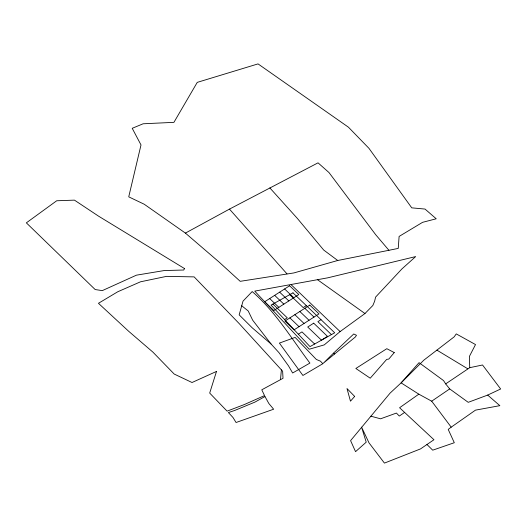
<?xml version="1.0" encoding="UTF-8"?>
<svg xmlns="http://www.w3.org/2000/svg" width="527" height="527" viewBox="0 0 527 527"><rect width="100%" height="100%" fill="white"/><g stroke="black" fill="none" stroke-linecap="round" stroke-linejoin="round"><path stroke-width="0.79" d="M280.489 379.664L281.385 369.862M418.827 394.163L399.585 407.746L433.952 439.735L420.506 448.918L384.433 463.101L368.992 442.832L361.588 427.153L366.212 442.179L355.547 451.659L350.587 440.625L390.092 393.116L401.106 382.872L423.879 360.119L454.136 336.878L456.263 333.901L475.512 344.566L469.386 356.436L469.741 367.681L445.671 383.887L443.563 380.593L419.057 362.662L401.106 382.872L418.827 394.163L431.699 401.185L451.204 427.16L475.486 410.138L499.853 405.665L487.679 395.079L468.226 402.332L449.696 388.913L445.671 383.887M364.967 313.532L372.826 305.515L374.611 301.279L375.613 297.076L401.903 268.935L415.678 256.577L327.774 277.821L254.732 291.121L309.244 349.223L324.243 344.889L340.106 331.582L364.967 313.532L317.392 279.626M333.486 353.162L323.42 363.129L355.33 337.03L356.496 335.297L353.749 333.973L333.486 353.162L334.685 353.979M451.204 427.16L448.207 429.406L454.3 442.726L432.707 450.177L426.975 444.505M404.584 412.43L399.301 416.066L396.429 413.063L380.56 418.813L370.889 416.192M431.699 401.185L449.696 388.913M284.593 319.54L287.274 317.827L272.914 304.079M306.319 305.607L303.216 307.597L289.712 294.672M298.348 334.204L301.958 331.885L314.626 344.019M321.002 319.665L317.9 321.661L331.43 334.612M185.405 233.099L229.476 209.107L318.038 162.836L329.006 172.566L375.692 234.699L388.926 250.285L398.247 248.408L399.11 236.432L422.588 222.322L436.224 218.784L425.032 209.067L411.745 207.849L368.979 148.35L348.452 127.211L258.039 63.899L197.25 82.37L173.93 122.343L143.12 123.786L132.218 128.305L141.005 144.938L128.733 196.848L144.22 204.232L185.405 233.099L218.705 261.708L240.207 281.326L293.914 272.927L337.735 260.49L388.926 250.285M487.679 395.079L500.65 388.992L482.534 364.987L469.741 367.681M436.916 350.139L467.732 368.781M337.735 260.49L323.716 250.061L297.254 218.297L269.844 187.908M241.722 305.759L248.217 310.976L252.677 320.185L271.056 343.993L278.967 352.649L288.447 365.784L292.643 372.991L309.902 363.083C291.536 338.597 275.581 311.767 252.189 291.563L243.019 301.134L239.172 314.856L252.156 327.768L271.056 343.993M291.194 284.751L340.106 331.582M284.626 288.961L293.802 297.748M304.817 308.295L313.993 317.083M279.646 292.156L288.822 300.943M299.837 311.49L309.013 320.278M274.666 295.357L283.842 304.145M294.856 314.691L304.033 323.479M269.679 298.552L278.862 307.34M289.87 317.886L299.046 326.674M229.476 209.107L286.965 273.836M216.492 371.43L209.693 393.076L227.091 411.152L244.344 404.545L264.528 395.586L261.781 389.802L283.012 378.3L282.637 371.232L239.087 323.492L194.14 276.886L166.558 276.365L140.538 281.793L117.765 291.76L98.444 303.295L128.687 331.285L152.896 352.115L174.206 374.058L192.026 382.51L216.492 371.43M184.49 268.559L183.778 270.008L164.18 270.562L136.44 275.166L102.284 290.627L95.17 289.547L26.35 222.849L56.705 200.767L74.445 200.135L98.608 216.189L184.49 268.559M394.255 352.576L388.821 359.052L386.68 359.401L370.231 378.202L355.85 368.472L386.811 348.696L394.255 352.576M354.658 396.416L350.475 401.179L346.99 388.537L354.658 396.416M289.613 285.766L264.699 301.747L273.875 310.535L298.789 294.553L289.613 285.766M309.797 305.1L284.89 321.081L294.066 329.869L318.98 313.888L309.797 305.1M313.69 323.17L307.715 327.003L321.477 340.185L327.458 336.351L313.69 323.17M322.834 363.709L302.906 375.455L279.389 343.097L295.127 337.399L316.345 359.46L320.475 361.193L322.834 363.709M292.986 292.841L271.062 305.113L309.995 346.614L334.698 332.781L292.986 292.841M264.976 396.541L254.93 402.108L234.634 410.487L228.402 412.562L233.02 417.516L236.056 422.509L273.645 409.216L268.856 403.517L264.976 396.541"/></g></svg>
